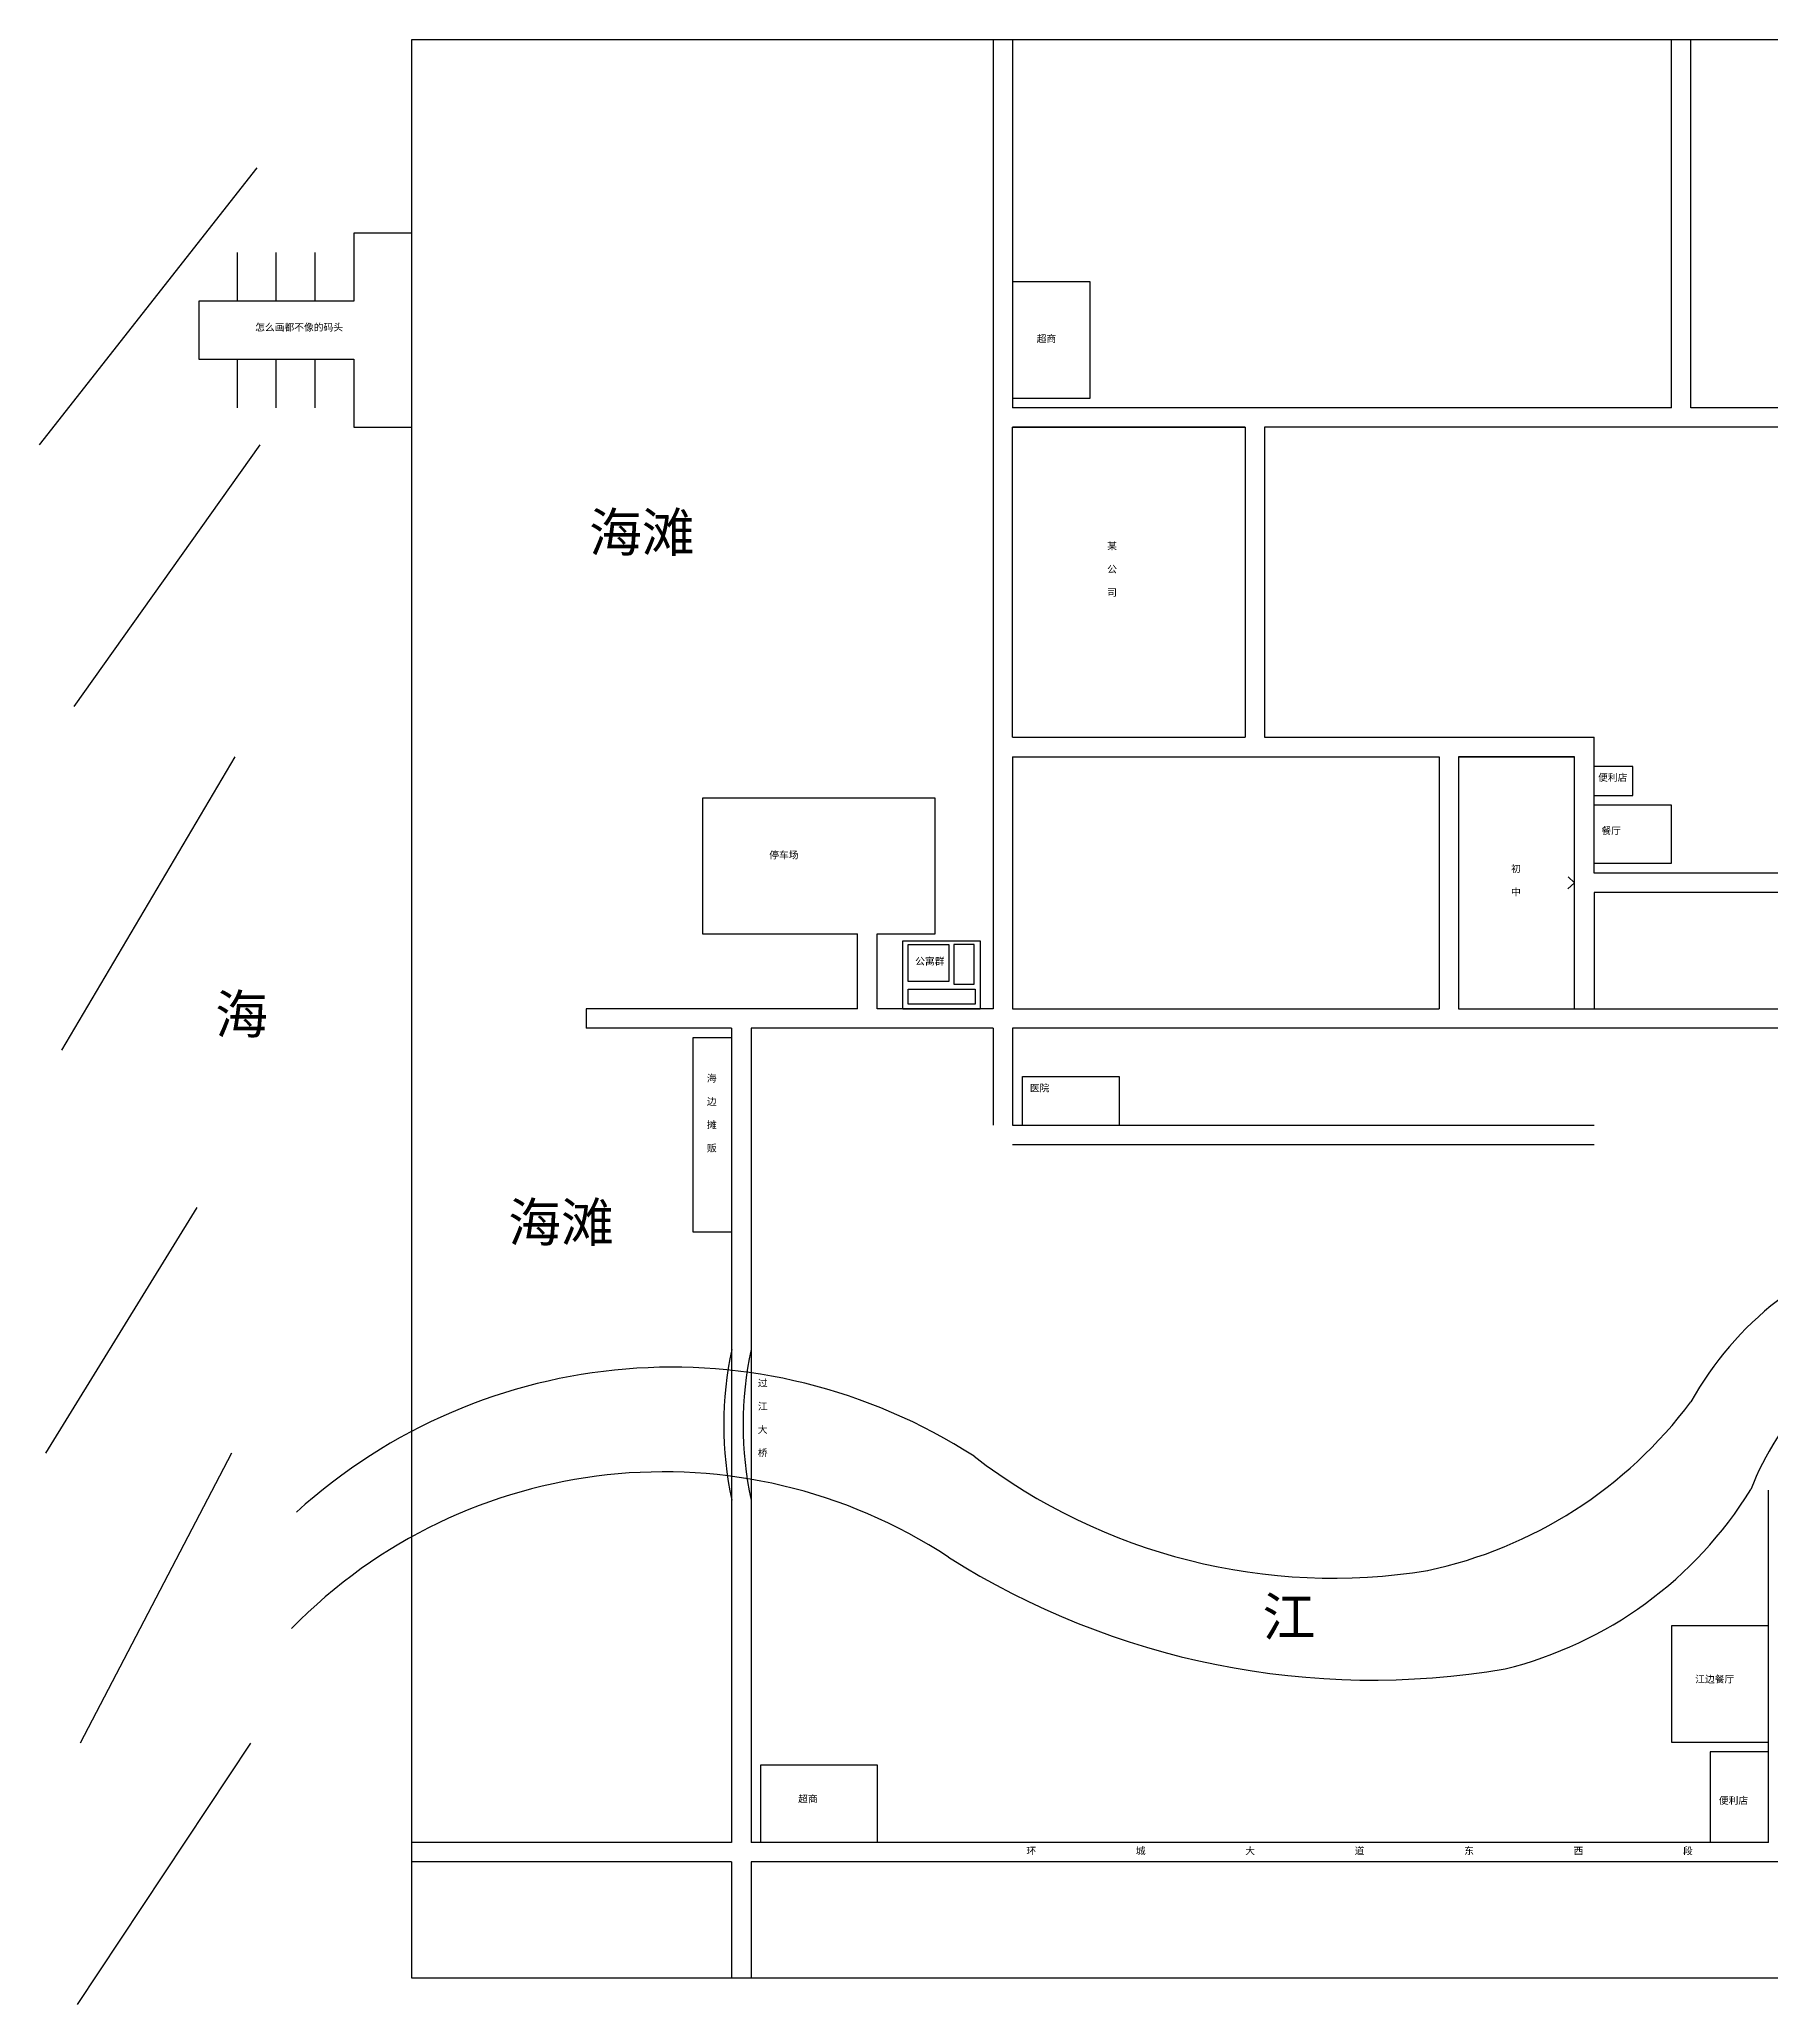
# Model space of a CAD drawing. Header units: millimetres. Extents: x 611 to 15939, y 1151 to 11288.
# Drawn here: x 611 to 9551, y 1151 to 11288 of the extents above; entities that cross this region are included whole.
import ezdxf

# ---------------------------------------------------------------- set-up
doc = ezdxf.new("R2010")
doc.units = ezdxf.units.MM
doc.styles.get("Standard").update_dxf_attribs({"font": 'arial.ttf'})

msp = doc.modelspace()

# ---------------------------------------------------------------- linework, layer by layer
for p, q in [((2534, 1288), (2534, 11288)), ((2534, 11288), (12534, 11288)), ((2534, 11288), (5534, 11288)), ((5534, 11288), (5534, 6288)), ((5634, 11288), (5634, 9388)), ((9034, 9388), (9034, 11288)), ((9134, 9388), (9134, 11288)), ((1733, 10626), (611, 9196)), ((2534, 10288), (2234, 10288)), ((2234, 10288), (2234, 9938)), ((1634, 9938), (1634, 10188)), ((1834, 9938), (1834, 10188)), ((2034, 9938), (2034, 10188)), ((6034, 10038), (5634, 10038)), ((6034, 9438), (6034, 10038)), ((2234, 9938), (1434, 9938)), ((1434, 9938), (1434, 9638)), ((1434, 9638), (2234, 9638)), ((1634, 9388), (1634, 9638)), ((1834, 9388), (1834, 9638)), ((2034, 9388), (2034, 9638)), ((2234, 9638), (2234, 9288)), ((5634, 9438), (6034, 9438)), ((9034, 9388), (5634, 9388)), ((11634, 9388), (9134, 9388)), ((2234, 9288), (2534, 9288)), ((5634, 9288), (6834, 9288)), ((6834, 9288), (5634, 9288)), ((5634, 7688), (5634, 9288)), ((6834, 9288), (6834, 7688)), ((11634, 9288), (6934, 9288)), ((6934, 9288), (6934, 7688)), ((1750, 9196), (790, 7847)), ((5634, 7688), (6834, 7688)), ((6934, 7688), (8634, 7688)), ((8634, 6988), (8634, 7688)), ((1620, 7587), (725, 6075)), ((5634, 7588), (7834, 7588)), ((5634, 7588), (5634, 6288)), ((7834, 7588), (7834, 6288)), ((8534, 7588), (7934, 7588)), ((7934, 7588), (7934, 6288)), ((7934, 7588), (8534, 7588)), ((8534, 6288), (8534, 7588)), ((8834, 7538), (8634, 7538)), ((8834, 7388), (8834, 7538)), ((5234, 7374), (4034, 7374)), ((4034, 7374), (4034, 6674)), ((5234, 6674), (5234, 7374)), ((8634, 7388), (8834, 7388)), ((9034, 7338), (8634, 7338)), ((9034, 7038), (9034, 7338)), ((8634, 7038), (9034, 7038)), ((8534, 6938), (8499, 6906)), ((8534, 6938), (8500, 6969)), ((11634, 6988), (8634, 6988)), ((10334, 6888), (8634, 6888)), ((8634, 6888), (8634, 6288)), ((4034, 6674), (4834, 6674)), ((4834, 6288), (4834, 6674)), ((4934, 6288), (4934, 6674)), ((4934, 6674), (5234, 6674)), ((4834, 6288), (3434, 6288)), ((3434, 6288), (3434, 6188)), ((4834, 6288), (4284, 6288)), ((5534, 6288), (4934, 6288)), ((5284, 6288), (4934, 6288)), ((5067, 6288), (5467, 6288)), ((5534, 6288), (5484, 6288)), ((5634, 6288), (7834, 6288)), ((5634, 6288), (7834, 6288)), ((7934, 6288), (10334, 6288)), ((7934, 6288), (11634, 6288)), ((4184, 6188), (3434, 6188)), ((4184, 6188), (4184, 1988)), ((5534, 6188), (4284, 6188)), ((4284, 6188), (4284, 1988)), ((5534, 6188), (5534, 5688)), ((5634, 6188), (5634, 5688)), ((11634, 6188), (5634, 6188)), ((4184, 6138), (3984, 6138)), ((3984, 6138), (3984, 5138)), ((5684, 5688), (5684, 5938)), ((5684, 5938), (6184, 5938)), ((6184, 5938), (6184, 5688)), ((5634, 5688), (8634, 5688)), ((5634, 5688), (5684, 5688)), ((5634, 5588), (8634, 5588)), ((1424, 5263), (644, 3995)), ((3984, 5138), (4184, 5138)), ((1603, 3995), (823, 2500)), ((9534, 1988), (9534, 3805)), ((9534, 3105), (9034, 3105)), ((9034, 3105), (9034, 2505)), ((1701, 2500), (806, 1151)), ((9034, 2505), (9534, 2505)), ((9534, 2455), (9234, 2455)), ((9234, 2455), (9234, 1988)), ((4334, 1988), (4334, 2388)), ((4334, 2388), (4934, 2388)), ((4934, 2388), (4934, 1988)), ((4184, 1988), (2534, 1988)), ((9534, 1988), (4284, 1988)), ((4184, 1888), (2534, 1888)), ((4184, 1888), (4184, 1288)), ((4284, 1888), (4284, 1288)), ((11034, 1888), (4284, 1888)), ((12534, 1288), (2534, 1288))]:
    msp.add_line(p, q)
for points in [[(5067, 6638), (5467, 6638), (5467, 6288), (5067, 6288)], [(5094, 6619), (5305, 6619), (5305, 6428), (5094, 6428)], [(5436, 6619), (5330, 6619), (5330, 6415), (5436, 6415)], [(5094, 6389), (5440, 6389), (5440, 6311), (5094, 6311)]]:
    msp.add_lwpolyline(points, close=True)
at = {"color": 41, "true_color": 0xf4ee51}
for centre, radius, start, end in [((10646, 3418), 1731, 105.1237, 150.8659), ((10841, 3264), 1500, 114.1291, 158.7646), ((3874, 1560), 2879, 57.1751, 132.2504), ((7298, 5631), 2291, 282.0123, 323.2602), ((7287, 6394), 3043, 232.5108, 279.2383), ((3831, 1217), 2682, 56.7119, 135.65), ((7680, 4893), 2070, 283.828, 328.373), ((7489, 6909), 4084, 237.6466, 279.6697)]:
    msp.add_arc(centre, radius, start, end, dxfattribs=at)
for centre in [(5961, 4142), (6061, 4142)]:
    msp.add_arc(centre, 1818, 167.6739, 192.3261)

# ---------------------------------------------------------------- texts
at = {"attachment_point": 1}
for s, width, heights, insert, char_height in [('{\\fSimSun|b0|i0|c134|p2;怎么画都不像的码头}', 546.63, [117], (1725, 9821), 36), ('{\\fSimSun|b0|i0|c134|p2;超商}', 278.79, [71.3], (5758, 9762), 36), ('{\\fSimSun|b0|i0|c134|p2;海滩}', 767.85, [328], (3448, 8845), 200), ('{\\fSimSun|b0|i0|c134|p2;某\\P\\P公\\P\\P司}', 107.55, [589], (6122, 8693), 36), ('{\\fSimSun|b0|i0|c134|p2;便利店}', 180.06, [113], (8655, 7499), 36), ('{\\fSimSun|b0|i0|c134|p2;餐厅}', 180.06, [113], (8672, 7224), 36), ('{\\fSimSun|b0|i0|c134|p2;停车场}', 180.06, [113], (4378, 7099), 36), ('{\\fSimSun|b0|i0|c134|p2;初\\P\\P中}', 218.56, [224], (8206, 7028), 36), ('{\\fSimSun|b0|i0|c134|p2;公寓群}', 180.06, [113], (5131, 6551), 36), ('{\\fSimSun|b0|i0|c134|p2;海}', 134.09, [0], (1519, 6359), 200), ('{\\fSimSun|b0|i0|c134|p2;海\\P\\P边\\P\\P摊\\P\\P贩}', 50, [466], (4056, 5947), 36), ('{\\fSimSun|b0|i0|c134|p2;医院}', 134.09, [0], (5723, 5897), 36), ('{\\fSimSun|b0|i0|c134|p2;海滩}', 767.85, [328], (3031, 5286), 200), ('{\\fSimSun|b0|i0|c134|p2;过\\P\\P江\\P\\P大\\P\\P桥}', 50, [466], (4319, 4375), 36), ('{\\fSimSun|b0|i0|c134|p2;江}', 619.79, [260], (6923, 3252), 200), ('{\\fSimSun|b0|i0|c134|p2;江边餐厅}', 284.59, [110], (9156, 2848), 36), ('{\\fSimSun|b0|i0|c134|p2;超商}', 284.59, [110], (4527, 2230), 36), ('{\\fSimSun|b0|i0|c134|p2;便利店}', 284.59, [110], (9278, 2222), 36), ('{\\fSimSun|b1|i0|c134|p2;\\C242;\\c2564301;环                     城                     大                     道                     东                     西                     段}', 3994.62, [49.9], (5705, 1962), 36)]:
    msp.add_mtext_dynamic_manual_height_columns(s, width=width, gutter_width=12.5, heights=heights, dxfattribs=dict(at, insert=insert, char_height=char_height))

doc.saveas('drawing.dxf')
